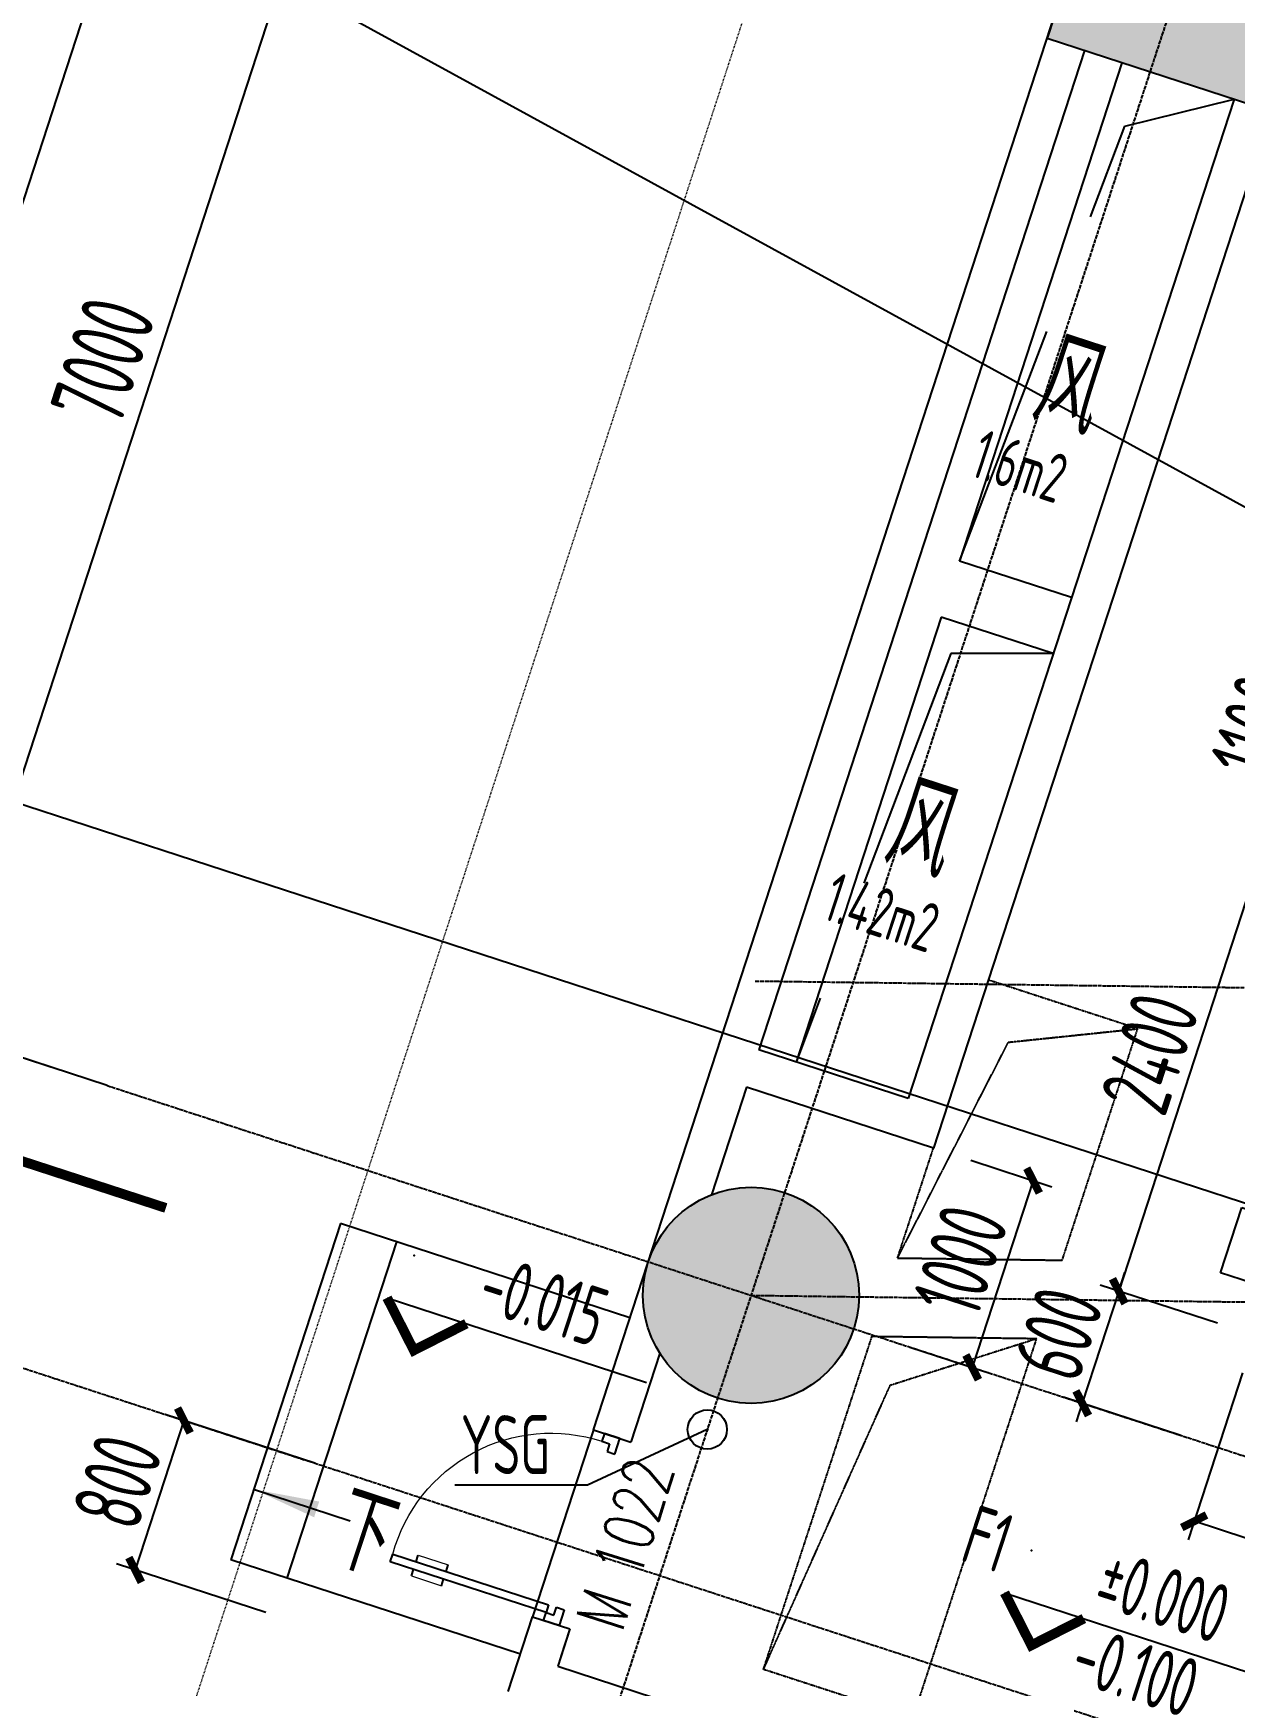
# Model space of a CAD drawing. Header units: millimetres. Extents: x 11639278 to 23698211, y -13072636 to -5537337.
# Drawn here: x 11831914 to 11838029, y -6352263 to -6343850 of the extents above; entities that cross this region are included whole.
import ezdxf
from ezdxf.enums import TextEntityAlignment as Align

# ---------------------------------------------------------------- set-up
doc = ezdxf.new("R2010")
doc.units = ezdxf.units.MM
doc.header["$LTSCALE"] = 10
for name, pattern in [('A2-RG-AXIS$0$CENTER', [2, 1.25, -0.25, 0.25, -0.25]), ('A2-RG-AXIS$0$DOTE', [2.42, 2, -0.2, 0.02, -0.2]), ('A2-RI-F1$0$HIDDEN', [0.375, 0.25, -0.125]), ('A2-RI-F1$0$Overhead 1_16_', [2.579687, 1.5875, -0.992188])]:
    doc.linetypes.add(name, pattern=pattern)
for name, color, linetype in [('A2-RB-F1$0$$34$A-DIMS-100', 1, 'Continuous'), ('A2-RB-F1$0$A-DIMS-100', 1, 'Continuous'), ('A2-RG-AXIS$0$A-AXIS', 1, 'Continuous'), ('A2-RG-AXIS$0$A-DIMS-100', 1, 'Continuous'), ('A2-RG-AXIS$0$A-GRID', 1, 'A2-RG-AXIS$0$CENTER'), ('A2-RI-F1$0$$0$AUDIT_D_120618114340-341', 1, 'Continuous'), ('A2-RI-F1$0$$1$A-SYMB-NUMB-T', 4, 'Continuous'), ('A2-RI-F1$0$$3$A-SYMB', 4, 'Continuous'), ('A2-RI-F1$0$A-DOOR', 32, 'Continuous'), ('A2-RI-F1$0$A-HOLE', 2, 'Continuous'), ('A2-RI-F1$0$A-ROOF-DRAN', 175, 'Continuous'), ('A2-RI-F1$0$A-STRS', 50, 'Continuous'), ('A2-RI-F1$0$A-SYMB', 4, 'Continuous'), ('A2-RI-F1$0$A-SYMB-AREA', 4, 'Continuous'), ('A2-RI-F1$0$A-SYMB-DOOR', 3, 'Continuous'), ('A2-RI-F1$0$A-SYMB-NAME', 4, 'Continuous'), ('A2-RI-F1$0$A-SYMB-VOID', 35, 'Continuous'), ('A2-RI-F1$0$A-WALL', 7, 'Continuous'), ('A2-RS-F1$0$A-HATH-GRAY', 8, 'Continuous'), ('A2-RS-F1$0$A-WALL-CONC', 6, 'Continuous')]:
    doc.layers.add(name, color=color, linetype=linetype)
doc.layers.add('A2-RI-F1$0$A-FLOR-OVHD', color=8, linetype='A2-RI-F1$0$Overhead 1_16_', lineweight=5)
doc.styles.add('A2-RB-F1$0$$0$XD2008', font='hzs.shx', dxfattribs={"width": 0.7, "bigfont": 'hztxt.shx'})
doc.styles.add('A2-RB-F1$0$XD2008', font='hzs.shx', dxfattribs={"width": 0.7, "bigfont": 'hztxt.shx'})
doc.styles.add('A2-RG-AXIS$0$XD2008', font='hzs.shx', dxfattribs={"width": 0.7, "bigfont": 'hztxt.shx'})
doc.styles.add('A2-RI-F1$0$$1$ECADI-TXT', font='simplex.shx', dxfattribs={"bigfont": 'hztxt.shx'})
doc.styles.add('A2-RI-F1$0$ECADI', font='hzs.shx', dxfattribs={"width": 0.7, "bigfont": 'hztxt.shx'})
doc.styles.add('A2-RI-F1$0$ECADI-TXT', font='simplex.shx', dxfattribs={"bigfont": 'hztxt.shx'})
doc.styles.add('A2-RI-F1$0$XD2008', font='hzs.shx', dxfattribs={"width": 0.7, "bigfont": 'hztxt.shx'})
doc.dimstyles.new('A2-RB-F1$0$$0$XD100$0', dxfattribs={"dimscale": 100, "dimtxt": 3.5, "dimasz": 1, "dimexe": 1, "dimexo": 2, "dimgap": 0.5, "dimtad": 1, "dimdec": 0, "dimdsep": 46, "dimtxsty": 'A2-RB-F1$0$$0$XD2008', "dimblk1": 'A2-RB-F1$0$$20$_ArchTick', "dimblk2": 'A2-RB-F1$0$$20$_ArchTick', "dimsah": 1, "dimcen": 2.5, "dimclrt": 4, "dimaunit": 1, "dimadec": 0, "dimazin": 0, "dimtfac": 1, "dimtdec": 0, "dimtix": 1, "dimtmove": 2, "dimatfit": 3, "dimfxl": 0, "dimtolj": 1, "dimtzin": 0, "dimarcsym": 0})
doc.dimstyles.new('A2-RB-F1$0$XD100', dxfattribs={"dimscale": 100, "dimtxt": 3.5, "dimasz": 1.5, "dimexe": 1, "dimexo": 2, "dimgap": 0.5, "dimtad": 1, "dimdec": 0, "dimdsep": 46, "dimtxsty": 'A2-RB-F1$0$XD2008', "dimcen": 2.5, "dimclrt": 4, "dimaunit": 1, "dimadec": 0, "dimazin": 0, "dimtfac": 1, "dimtdec": 0, "dimtix": 1, "dimtmove": 1, "dimatfit": 3, "dimfxl": 0, "dimtolj": 1, "dimtzin": 0, "dimarcsym": 0})
doc.dimstyles.new('A2-RB-F1$0$XD100$0', dxfattribs={"dimscale": 100, "dimtxt": 3.5, "dimasz": 1, "dimexe": 1, "dimexo": 2, "dimgap": 0.5, "dimtad": 1, "dimdec": 0, "dimdsep": 46, "dimtxsty": 'A2-RB-F1$0$XD2008', "dimblk1": 'A2-RB-F1$0$_ArchTick', "dimblk2": 'A2-RB-F1$0$_ArchTick', "dimsah": 1, "dimcen": 2.5, "dimclrt": 4, "dimaunit": 1, "dimadec": 0, "dimazin": 0, "dimtfac": 1, "dimtdec": 0, "dimtix": 1, "dimtmove": 1, "dimatfit": 3, "dimfxl": 0, "dimtolj": 1, "dimtzin": 0, "dimarcsym": 0})
doc.dimstyles.new('A2-RG-AXIS$0$XD150', dxfattribs={"dimscale": 300, "dimtxt": 2.5, "dimasz": 1.5, "dimexe": 1, "dimexo": 2, "dimgap": 0.5, "dimtad": 1, "dimdec": 0, "dimdsep": 46, "dimtxsty": 'A2-RG-AXIS$0$XD2008', "dimcen": 2.5, "dimclrt": 4, "dimaunit": 1, "dimadec": 3, "dimazin": 0, "dimtfac": 1, "dimtdec": 0, "dimtmove": 2, "dimatfit": 3, "dimfxl": 0, "dimtolj": 1, "dimtzin": 0, "dimarcsym": 0})
doc.dimstyles.new('A2-RG-AXIS$0$XD150$0', dxfattribs={"dimscale": 150, "dimtxt": 2.5, "dimasz": 1, "dimexe": 1, "dimexo": 2, "dimgap": 0.5, "dimtad": 1, "dimdec": 0, "dimdsep": 46, "dimtxsty": 'A2-RG-AXIS$0$XD2008', "dimblk": 'A2-RG-AXIS$0$_ArchTick', "dimcen": 2.5, "dimclrt": 4, "dimaunit": 1, "dimadec": 0, "dimazin": 0, "dimtfac": 1, "dimtdec": 0, "dimtmove": 2, "dimatfit": 3, "dimfxl": 0, "dimtolj": 1, "dimtzin": 0, "dimarcsym": 0})

# ---------------------------------------------------------------- blocks, each defined once
blk = doc.blocks.new('A2-RS-F1')
at = {"layer": 'A2-RS-F1$0$A-HATH-GRAY', "ltscale": 3}
h = blk.add_hatch(color=256, dxfattribs=at)
h.paths.add_polyline_path([(11844906.6, -6323395.9), (11843860.7, -6323055), (11843581.8, -6323910.6), (11844627.7, -6324251.5)], flags=17)
h.paths.add_polyline_path([(11860882.6, -6343275.4), (11862023.5, -6343647.3), (11861713.6, -6344598), (11860572.7, -6344226.1)])
h.paths.add_polyline_path([(11865221.2, -6329964.4), (11866362.1, -6330336.3), (11866052.2, -6331287.1), (11864911.3, -6330915.2)])
h.paths.add_polyline_path([(11863051.9, -6336620), (11864192.8, -6336991.9), (11863882.9, -6337942.6), (11862742, -6337570.7)])
edge = h.paths.add_edge_path()
edge.add_arc((11859128.8, -6350592.2), 550, 0, 360)
edge = h.paths.add_edge_path()
edge.add_arc((11856959.4, -6357247.7), 450, 0, 360)
edge = h.paths.add_edge_path()
edge.add_arc((11853166.7, -6357589.2), 450, 0, 360)
edge = h.paths.add_edge_path()
edge.add_arc((11867805.9, -6323970.6), 450, 0, 360)
h.paths.add_polyline_path([(11846030, -6316399.5), (11847075.8, -6316740.4), (11846796.9, -6317596.1), (11845751.1, -6317255.2)])
h.paths.add_polyline_path([(11843860.7, -6323054.9), (11844906.6, -6323395.8), (11844627.7, -6324251.5), (11843581.8, -6323910.6)])
h.paths.add_polyline_path([(11855493.2, -6327056.8), (11855968.6, -6327211.7), (11855813.7, -6327687.1), (11855338.3, -6327532.2)])
h.paths.add_polyline_path([(11855338.2, -6327532.2), (11855813.6, -6327687.2), (11855968.6, -6327211.8), (11855493.2, -6327056.8)])
h.paths.add_polyline_path([(11848985.4, -6347023), (11849460.8, -6347177.9), (11849305.8, -6347653.3), (11848830.5, -6347498.4)])
h.paths.add_polyline_path([(11848830.4, -6347498.4), (11849305.8, -6347653.4), (11849460.7, -6347178), (11848985.4, -6347023)])
h.paths.add_polyline_path([(11841691.5, -6329710.3), (11842737.3, -6330051.2), (11842458.4, -6330906.9), (11841412.5, -6330566)])
edge = h.paths.add_edge_path()
edge.add_arc((11835567, -6350274.8), 550, 0, 360)
h.paths.add_polyline_path([(11837074, -6343876.8), (11838119.8, -6344217.7), (11838398.7, -6343362), (11837352.9, -6343021.1)])
h.paths.add_polyline_path([(11839243.3, -6337221.4), (11840289.1, -6337562.3), (11840568, -6336706.6), (11839522.2, -6336365.7)])
h.paths.add_polyline_path([(11843581.8, -6323910.7), (11844627.7, -6324251.6), (11844906.6, -6323395.9), (11843860.7, -6323055)])
edge = h.paths.add_edge_path()
edge.add_arc((11839855.8, -6353250.4), 450, 0, 360)
edge = h.paths.add_edge_path()
edge.add_arc((11857822.8, -6320716.7), 450, 0, 360)
edge = h.paths.add_edge_path()
edge.add_arc((11856666.2, -6324264.9), 500, 0, 360)
h.paths.add_polyline_path([(11855338.3, -6327532.3), (11855813.7, -6327687.2), (11855968.6, -6327211.8), (11855493.2, -6327056.9)])
h.paths.add_polyline_path([(11848830.3, -6347498.4), (11849305.7, -6347653.3), (11849460.6, -6347177.9), (11848985.2, -6347023)])
edge = h.paths.add_edge_path()
edge.add_arc((11848133.1, -6350444.1), 500, 0, 360)
edge = h.paths.add_edge_path()
edge.add_arc((11846511.2, -6355419.9), 450, 0, 360)
edge = h.paths.add_edge_path()
edge.add_arc((11865992.2, -6360191.7), 450, 0, 360)
edge = h.paths.add_edge_path()
edge.add_arc((11868161.4, -6353536.3), 450, 0, 360)
edge = h.paths.add_edge_path()
edge.add_arc((11870330.7, -6346880.9), 450, 0, 360)
edge = h.paths.add_edge_path()
edge.add_arc((11872500, -6340225.5), 450, 0, 360)
edge = h.paths.add_edge_path()
edge.add_arc((11874669.3, -6333570.1), 450, 0, 360)
edge = h.paths.add_edge_path()
edge.add_arc((11876838.5, -6326914.7), 450, 0, 360)
at = {"layer": 'A2-RS-F1$0$A-WALL-CONC'}
blk.add_lwpolyline([(11837074, -6343876.8), (11838119.8, -6344217.7), (11838398.7, -6343362), (11837352.9, -6343021.1)], close=True, dxfattribs=at)
blk.add_circle((11835567, -6350274.8), 550, dxfattribs=at)
blk = doc.blocks.new('A2-RI-F1$0$ECADI-TAG-HGHT（国标）')
at = {"color": 1}
blk.add_line((-2.121, 2.121), (11.768, 2.121), dxfattribs=at)
at = {"color": 1, "const_width": 0.5}
blk.add_lwpolyline([(-2.121, 2.121), (0, 0), (2.121, 2.121)], dxfattribs=at)
at = {"color": 1}
blk.add_point((-1.481, 4.6), dxfattribs=at)
at = {"style": 'A2-RI-F1$0$XD2008', "width": 0.7}
blk.add_attdef('FL', text='', height=3, dxfattribs=at).set_placement((-2.689, 2.967), align=Align.RIGHT)
for tag, p in [('F.F.L.', (2.284, 2.967)), ('T.O.S.', (2.284, -1.104))]:
    blk.add_attdef(tag, p, '', height=3, dxfattribs=at)
blk = doc.blocks.new('A2-RI-F1$0$5erhfh')
at = {"layer": 'A2-RI-F1$0$A-SYMB-AREA', "style": 'A2-RI-F1$0$ECADI', "width": 0.7}
blk.add_attdef('340M2', text='', height=2.5, dxfattribs=at).set_placement((0, 1.25), align=Align.MIDDLE_LEFT)
at = {"layer": 'A2-RI-F1$0$A-SYMB-NAME', "style": 'A2-RI-F1$0$ECADI', "width": 0.7}
blk.add_attdef('CHINESENAME', (-12.292, 3.087), '', height=4.5, dxfattribs=at)
blk = doc.blocks.new('A2-RI-F1$0$645YRTH')
at = {"layer": 'A2-RI-F1$0$$1$A-SYMB-NUMB-T', "color": 1}
for p, q in [((0, -350), (0, 0)), ((0, 0), (1750, 0)), ((1750, 0), (1750, -350)), ((1750, -350), (0, -350))]:
    blk.add_line(p, q, dxfattribs=at)
at = {"layer": 'A2-RI-F1$0$$1$A-SYMB-NUMB-T', "style": 'A2-RI-F1$0$$1$ECADI-TXT', "width": 0.7}
blk.add_attdef('CODE', text='', height=250, dxfattribs=at).set_placement((750, -175), align=Align.MIDDLE_CENTER)
blk = doc.blocks.new('A2-RI-F1$0$door-1000')
for p, q in [((0.6493, 0.6471), (0.7083, 0.7059)), ((0.7083, 0.7059), (0.7083, 0.7059)), ((0.7083, 0.7059), (0.7672, 0.6469)), ((0.6787, 0.6175), (0.6493, 0.6471)), ((0.7082, 0.647), (0.6787, 0.6175)), ((0.7376, 0.6174), (0.7082, 0.647)), ((0.7672, 0.6469), (0.7376, 0.6174)), ((0.059, 0.0588), (0, 0)), ((0, 0), (0.0588, -0.059)), ((0, 0), (0, 0)), ((0.0589, -0.0001), (0.0884, 0.0293)), ((0.0884, 0.0293), (0.059, 0.0588)), ((0.0588, -0.059), (0.0883, -0.0296)), ((0.0883, -0.0296), (0.0589, -0.0001)), ((0.1179, -0.0002), (0.0883, -0.0296)), ((0.0883, -0.0296), (0.6766, -0.6199)), ((0.7061, -0.5905), (0.1179, -0.0002)), ((0.4506, -0.4431), (0.4756, -0.4182)), ((0.5051, -0.3888), (0.5301, -0.3639)), ((0.6183, -0.5024), (0.6432, -0.4775)), ((0.5638, -0.5566), (0.5888, -0.5318)), ((0.6766, -0.6199), (0.7061, -0.5905))]:
    blk.add_line(p, q)
at = {"lineweight": 13}
for p, q in [((0.6432, -0.4775), (0.5301, -0.3639)), ((0.5638, -0.5566), (0.4506, -0.4431))]:
    blk.add_line(p, q, dxfattribs=at)
blk.add_arc((0.1481, 0.0285), 0.8333, 312.03498, 44.97267, dxfattribs=at)
blk = doc.blocks.new('A2-RI-F1$0$ECADI-TAG-DOOR')
blk = doc.blocks.new('A2-RI-F1$0$45yrthfgh')
at = {"layer": 'A2-RI-F1$0$A-ROOF-DRAN'}
blk.add_lwpolyline([(242.3, 743.4), (-367, 459.9), (-1043.2, 459.9)], dxfattribs=at)
blk.add_circle((242.3, 743.4), 100, dxfattribs=at)
ref = blk.add_blockref('A2-RI-F1$0$5erhfh', (-1691.5, 207.7), dxfattribs=dict(at, xscale=-100, yscale=100, zscale=100))
ref.add_attrib('CHINESENAME', 'YSG', (-1012.3, 516.4), dxfattribs={"layer": 'A2-RI-F1$0$A-SYMB-NAME', "height": 300, "style": 'A2-RI-F1$0$ECADI', "width": 0.7})
blk = doc.blocks.new('A2-RI-F1')
for p, q in [((11836366.8, -6349273.4), (11835606.3, -6349025.4)), ((11836495, -6349525.5), (11835544.3, -6349215.6)), ((11834645.6, -6351972.9), (11834583.6, -6352163))]:
    blk.add_line(p, q)
at = {"layer": 'A2-RI-F1$0$$0$AUDIT_D_120618114340-341'}
blk.add_line((11833035.9, -6351262.1), (11833527.4, -6351422.3), dxfattribs=at)
at = {"layer": 'A2-RI-F1$0$$0$AUDIT_D_120618114340-341', "extrusion": (0, 0, -1)}
blk.add_solid([(-11833369.5, -6351324.4), (-11833343.9, -6351404.5), (-11833035.9, -6351262.1)], dxfattribs=at)
at = {"layer": 'A2-RI-F1$0$A-FLOR-OVHD', "ltscale": 0.3}
blk.add_lwpolyline([(11832501.7, -6353064.2), (11845078.7, -6314477.5), (11879355.1, -6325647.5), (11871959.5, -6348337.9), (11872377.5, -6348345.6), (11867157.7, -6364360), (11832494.4, -6353061.8)], dxfattribs=at)
at = {"layer": 'A2-RI-F1$0$A-HOLE'}
for p, q in [((11837454.4, -6344000.8), (11836627.6, -6346537.5)), ((11837198, -6346723.4), (11836627.6, -6346537.5)), ((11836534.6, -6346822.7), (11835796.4, -6349087.4)), ((11837105, -6347008.6), (11836534.6, -6346822.7))]:
    blk.add_line(p, q, dxfattribs=at)
at = {"layer": 'A2-RI-F1$0$A-STRS'}
for p, q in [((11833477.4, -6349909.2), (11832919.6, -6351620.6)), ((11834951, -6350389.5), (11833477.4, -6349909.2)), ((11833762.7, -6350002.2), (11833204.9, -6351713.6)), ((11834765.1, -6350960.1), (11834455.2, -6351910.8)), ((11834393.2, -6352100.9), (11832919.6, -6351620.6))]:
    blk.add_line(p, q, dxfattribs=at)
at = {"layer": 'A2-RI-F1$0$A-SYMB', "const_width": 50}
blk.add_lwpolyline([(11832589.2, -6349830.1), (11831679.1, -6349533.5), (11831460.1, -6350205.3)], dxfattribs=at)
at = {"layer": 'A2-RI-F1$0$A-SYMB-VOID', "linetype": 'A2-RI-F1$0$HIDDEN'}
for p, q in [((11837534.5, -6348917.9), (11836773.9, -6348669.9)), ((11837150.5, -6350096.1), (11837534.5, -6348917.9)), ((11836312.7, -6350084.8), (11836495, -6349525.6)), ((11836312.7, -6350084.8), (11837150.5, -6350096.1)), ((11835630.2, -6352179), (11836182.9, -6350483.1)), ((11836182.9, -6350483.1), (11837020.7, -6350494.3)), ((11836390.8, -6352426.9), (11837020.7, -6350494.3)), ((11836390.8, -6352426.9), (11835630.2, -6352179))]:
    blk.add_line(p, q, dxfattribs=at)
at = {"layer": 'A2-RI-F1$0$A-SYMB-VOID', "linetype": 'A2-RI-F1$0$HIDDEN', "ltscale": 500}
for points in [[(11836627.6, -6346537.5), (11837469.4, -6344324.6), (11838024.8, -6344186.7)], [(11837105, -6347008.6), (11836584.2, -6347008.6), (11835796.1, -6349087.3)]]:
    blk.add_lwpolyline(points, dxfattribs=at)
at = {"layer": 'A2-RI-F1$0$A-SYMB-VOID', "linetype": 'A2-RI-F1$0$HIDDEN'}
for points in [[(11836312.7, -6350084.8), (11836876, -6348986.5), (11837534.5, -6348917.9)], [(11835630.2, -6352179), (11836275.5, -6350731.5), (11837020.7, -6350494.3)]]:
    blk.add_lwpolyline(points, dxfattribs=at)
at = {"layer": 'A2-RI-F1$0$A-WALL'}
for p, q in [((11834765, -6350960), (11841784.3, -6329425.1)), ((11838431.8, -6343583.2), (11836495, -6349525.5)), ((11837264.2, -6343938.8), (11835606.3, -6349025.4)), ((11838024.8, -6344186.7), (11836366.8, -6349273.4)), ((11835544.3, -6349215.6), (11835365.9, -6349762.9)), ((11835102.9, -6350569.9), (11834955.5, -6351022.1)), ((11834765.3, -6350960.1), (11834955.5, -6351022.1)), ((11834331.2, -6352291), (11834455.1, -6351910.8)), ((11834455.4, -6351910.9), (11834645.6, -6351972.9)), ((11834645.6, -6351972.9), (11834599.7, -6352113.5)), ((11834583.6, -6352163), (11837340.9, -6353061.7))]:
    blk.add_line(p, q, dxfattribs=at)
at = {"layer": 'Defpoints', "color": 3}
blk.add_line((11846489, -6350866.5), (11821709.5, -6337304), dxfattribs=at)
at = {"layer": 'Defpoints', "color": 3, "linetype": 'Continuous'}
blk.add_line((11876855, -6362444.3), (11823602.2, -6345087.1), dxfattribs=at)
blk.add_blockref('A2-RS-F1', (0, 0))
ref = blk.add_blockref('A2-RI-F1$0$5erhfh', (11837989.2, -6346465.6), dxfattribs=dict(xscale=100.0000000002661, yscale=100.0000000002661, zscale=100.0000000002661, rotation=341.9467459264774))
ref.add_attrib('340M2', '1.6m2', (11836673.1, -6346101.1), dxfattribs={"layer": 'A2-RI-F1$0$A-SYMB-AREA', "height": 250, "rotation": 341.94675, "style": 'A2-RI-F1$0$ECADI', "width": 0.7})
ref.add_attrib('CHINESENAME', '风', (11836978.7, -6345811.5), dxfattribs={"layer": 'A2-RI-F1$0$A-SYMB-NAME', "height": 450, "rotation": 341.94675, "style": 'A2-RI-F1$0$ECADI', "width": 0.7})
ref = blk.add_blockref('A2-RI-F1$0$5erhfh', (11837237.1, -6348720), dxfattribs=dict(xscale=100.0000000002661, yscale=100.0000000002661, zscale=100.0000000002661, rotation=341.9467459264774))
ref.add_attrib('340M2', '1.42m2', (11835921, -6348355.5), dxfattribs={"layer": 'A2-RI-F1$0$A-SYMB-AREA', "height": 250, "rotation": 341.94675, "style": 'A2-RI-F1$0$ECADI', "width": 0.7})
ref.add_attrib('CHINESENAME', '风', (11836226.6, -6348065.9), dxfattribs={"layer": 'A2-RI-F1$0$A-SYMB-NAME', "height": 450, "rotation": 341.94675, "style": 'A2-RI-F1$0$ECADI', "width": 0.7})
ref = blk.add_blockref('A2-RI-F1$0$5erhfh', (11833804.9, -6352133.8), dxfattribs=dict(xscale=99.9999999984248, yscale=99.9999999984248, zscale=99.9999999984248, rotation=341.7985430737724))
ref.add_attrib('CHINESENAME', '下', (11833405.9, -6351633.9), dxfattribs={"layer": 'A2-RI-F1$0$A-SYMB-NAME', "height": 400, "rotation": 341.79854, "style": 'A2-RI-F1$0$ECADI', "width": 0.7})
at = {"layer": 'A2-RI-F1$0$$3$A-SYMB'}
ref = blk.add_blockref('A2-RI-F1$0$645YRTH', (11838065, -6349827.6), dxfattribs=dict(at, rotation=341.9470424877732))
ref.add_attrib('CODE', 'A2-W-1F-8', dxfattribs={"layer": 'A2-RI-F1$0$$1$A-SYMB-NUMB-T', "height": 250, "rotation": 341.94704, "style": 'A2-RI-F1$0$$1$ECADI-TXT', "width": 0.7}).set_placement((11838831, -6350261.3), align=Align.MIDDLE_CENTER)
at = {"layer": 'A2-RI-F1$0$A-DOOR', "xscale": -1000.000000001222, "yscale": 1000, "zscale": 1000.000000000001, "rotation": 296.8480475674156}
blk.add_blockref('A2-RI-F1$0$door-1000', (11834590.1, -6351954.8), dxfattribs=at)
at = {"layer": 'A2-RI-F1$0$A-SYMB', "rotation": 341.9467459266484}
for p, xscale, yscale, zscale, values in [((11833851.1, -6350554.8), 99.99999999967898, 99.99999999967898, 99.99999999967898, {'F.F.L.': '-0.015'}), ((11836993.1, -6352056.1), 99.999999999679, 99.999999999679, 99.999999999679, {'F.F.L.': '%%p0.000', 'T.O.S.': '-0.100', 'FL': 'F1'})]:
    blk.add_blockref('A2-RI-F1$0$ECADI-TAG-HGHT（国标）', p, dxfattribs=dict(at, xscale=xscale, yscale=yscale, zscale=zscale)).add_auto_attribs(values)
at = {"layer": 'A2-RI-F1$0$A-SYMB-DOOR'}
ref = blk.add_blockref('A2-RI-F1$0$ECADI-TAG-DOOR', (11835728.8, -6351822.2), dxfattribs=dict(at, xscale=100.0000000033089, yscale=100.0000000033089, zscale=100.0000000033089, rotation=72.56013758785305))
ref.add_attrib('门窗主编号1', 'M', dxfattribs={"height": 250, "rotation": 72.56014, "style": 'A2-RI-F1$0$ECADI-TXT', "width": 0.7}).set_placement((11834965, -6351823.3), align=Align.RIGHT)
ref.add_attrib('门窗主编号2', '1022', (11834998.6, -6351730.2, 333.3), dxfattribs={"height": 250, "rotation": 72.56014, "style": 'A2-RI-F1$0$ECADI-TXT', "width": 0.7})
at = {"layer": 'A2-RI-F1$0$A-WALL'}
blk.add_blockref('A2-RI-F1$0$45yrthfgh', (11835102.2, -6351700.9), dxfattribs=at)
blk = doc.blocks.new('A2-RG-AXIS$0$_ArchTick')
at = {"color": 0, "linetype": 'ByBlock', "const_width": 0.4}
blk.add_lwpolyline([(-0.5, -0.5), (0.5, 0.5)], dxfattribs=at)
blk = doc.blocks.new('*D820')
at = {"layer": 'A2-RG-AXIS$0$A-DIMS-100', "color": 0, "lineweight": -2, "ltscale": 3, "transparency": 16777216}
blk.add_arc((11859128.7, -6350592.1), 5746.7, 341.94704, 359.22855, dxfattribs=at)
at = {"layer": 'Defpoints', "color": 0, "ltscale": 3, "transparency": 16777216}
for p in [(11834459.4, -6342551.3), (11835567, -6350274.8), (11872705.5, -6350774.9), (11864743.7, -6351815.5), (11872420.1, -6354924.3)]:
    blk.add_point(p, dxfattribs=at)
at = {"layer": 'A2-RG-AXIS$0$A-DIMS-100', "color": 0, "lineweight": -2, "ltscale": 3, "transparency": 16777216, "xscale": 150, "yscale": 150, "zscale": 150}
for p, rotation in [((11864875, -6350669.4), 89.22855370033292), ((11864592.6, -6352372.9), 251.9470404933478)]:
    blk.add_blockref('A2-RG-AXIS$0$_ArchTick', p, dxfattribs=dict(at, rotation=rotation))
at = {"layer": 'A2-RG-AXIS$0$A-DIMS-100', "color": 4, "ltscale": 3, "transparency": 16777216, "insert": (11865468.5, -6351643), "char_height": 375, "attachment_point": 5, "rotation": 80.5878, "style": 'A2-RG-AXIS$0$XD2008'}
blk.add_mtext('\\A1;17°16\'53"', dxfattribs=at)
blk = doc.blocks.new('*D822')
at = {"layer": 'A2-RG-AXIS$0$A-DIMS-100', "color": 0, "lineweight": -2, "transparency": 16777216}
for p, q in [((11832004.9, -6349113.7), (11831291.8, -6348881.3)), ((11830969.6, -6350353.9), (11831434.5, -6348927.8)), ((11831540.1, -6350539.9), (11830827, -6350307.5))]:
    blk.add_line(p, q, dxfattribs=at)
at = {"layer": 'Defpoints', "color": 0, "transparency": 16777216}
for p in [(11831434.5, -6348927.8), (11832290.2, -6349206.7), (11831825.3, -6350632.8)]:
    blk.add_point(p, dxfattribs=at)
at = {"layer": 'A2-RG-AXIS$0$A-DIMS-100', "color": 0, "lineweight": -2, "transparency": 16777216, "xscale": 150, "yscale": 150, "zscale": 150}
for p, rotation in [((11831434.5, -6348927.8), 71.94704049340153), ((11830969.6, -6350353.9), 251.9470404934015)]:
    blk.add_blockref('A2-RG-AXIS$0$_ArchTick', p, dxfattribs=dict(at, rotation=rotation))
at = {"layer": 'A2-RG-AXIS$0$A-DIMS-100', "color": 4, "transparency": 16777216, "insert": (11830952.5, -6349559.5), "char_height": 375, "attachment_point": 5, "rotation": 71.94704, "style": 'A2-RG-AXIS$0$XD2008'}
blk.add_mtext('\\A1;1500', dxfattribs=at)
blk = doc.blocks.new('*D823')
at = {"layer": 'A2-RG-AXIS$0$A-DIMS-100', "color": 0, "lineweight": -2, "transparency": 16777216}
for p, q in [((11834174.2, -6342458.3), (11833461.1, -6342225.9)), ((11831434.5, -6348927.8), (11833603.7, -6342272.4)), ((11832004.9, -6349113.7), (11831291.8, -6348881.3))]:
    blk.add_line(p, q, dxfattribs=at)
at = {"layer": 'Defpoints', "color": 0, "transparency": 16777216}
for p in [(11833603.7, -6342272.4), (11834459.4, -6342551.3), (11832290.2, -6349206.7)]:
    blk.add_point(p, dxfattribs=at)
at = {"layer": 'A2-RG-AXIS$0$A-DIMS-100', "color": 0, "lineweight": -2, "transparency": 16777216, "xscale": 150, "yscale": 150, "zscale": 150}
for p, rotation in [((11833603.7, -6342272.4), 71.94704043113722), ((11831434.5, -6348927.8), 251.9470404311372)]:
    blk.add_blockref('A2-RG-AXIS$0$_ArchTick', p, dxfattribs=dict(at, rotation=rotation))
at = {"layer": 'A2-RG-AXIS$0$A-DIMS-100', "color": 4, "transparency": 16777216, "insert": (11832269.5, -6345518.7), "char_height": 375, "attachment_point": 5, "rotation": 71.94704, "style": 'A2-RG-AXIS$0$XD2008'}
blk.add_mtext('\\A1;7000', dxfattribs=at)
blk = doc.blocks.new('*D790')
at = {"layer": 'A2-RG-AXIS$0$A-DIMS-100', "color": 0, "lineweight": -2, "transparency": 16777216}
for p, q in [((11842851.3, -6315836.8), (11841282.5, -6315325.4)), ((11830113.9, -6350075), (11841425.1, -6315371.9)), ((11831540.1, -6350539.9), (11829971.3, -6350028.5))]:
    blk.add_line(p, q, dxfattribs=at)
at = {"layer": 'Defpoints', "color": 0, "transparency": 16777216}
for p in [(11841425.1, -6315371.9), (11843136.5, -6315929.7), (11831825.3, -6350632.8)]:
    blk.add_point(p, dxfattribs=at)
at = {"layer": 'A2-RG-AXIS$0$A-DIMS-100', "color": 0, "lineweight": -2, "transparency": 16777216, "xscale": 150, "yscale": 150, "zscale": 150}
for p, rotation in [((11841425.1, -6315371.9), 71.94704049334094), ((11830113.9, -6350075), 251.9470404933409)]:
    blk.add_blockref('A2-RG-AXIS$0$_ArchTick', p, dxfattribs=dict(at, rotation=rotation))
at = {"layer": 'A2-RG-AXIS$0$A-DIMS-100', "color": 4, "transparency": 16777216, "insert": (11835519.9, -6332642.1), "char_height": 375, "attachment_point": 5, "rotation": 71.94704, "style": 'A2-RG-AXIS$0$XD2008'}
blk.add_mtext('\\A1;36500', dxfattribs=at)
blk = doc.blocks.new('A2-RB-F1$0$_ArchTick')
at = {"color": 0, "linetype": 'ByBlock', "const_width": 0.4}
blk.add_lwpolyline([(-0.5, -0.5), (0.5, 0.5)], dxfattribs=at)
blk = doc.blocks.new('*D1667')
at = {"layer": 'A2-RB-F1$0$A-DIMS-100', "color": 0, "lineweight": -2, "transparency": 16777216}
for p, q in [((11838683.5, -6348135.2), (11838086.7, -6347940.7)), ((11838181.8, -6347971.7), (11837438.1, -6350253.5)), ((11837939.8, -6350417.1), (11837343, -6350222.5))]:
    blk.add_line(p, q, dxfattribs=at)
at = {"layer": 'Defpoints', "color": 0, "transparency": 16777216}
for p in [(11838873.7, -6348197.2), (11837438.1, -6350253.5), (11838129.9, -6350479.1)]:
    blk.add_point(p, dxfattribs=at)
at = {"layer": 'A2-RB-F1$0$A-DIMS-100', "color": 0, "lineweight": -2, "transparency": 16777216, "xscale": 100, "yscale": 100, "zscale": 100}
for p, rotation in [((11838181.8, -6347971.7), 71.94674592661435), ((11837438.1, -6350253.5), 251.9467459266143)]:
    blk.add_blockref('A2-RB-F1$0$_ArchTick', p, dxfattribs=dict(at, rotation=rotation))
at = {"layer": 'A2-RB-F1$0$A-DIMS-100', "color": 4, "transparency": 16777216, "insert": (11837596, -6349042.9), "char_height": 350, "attachment_point": 5, "rotation": 71.94675, "style": 'A2-RB-F1$0$XD2008'}
blk.add_mtext('\\A1;2400', dxfattribs=at)
blk = doc.blocks.new('*D1668')
at = {"layer": 'A2-RB-F1$0$A-DIMS-100', "color": 0, "lineweight": -2, "transparency": 16777216}
for p, q in [((11837939.8, -6350417.1), (11837343, -6350222.5)), ((11837438.1, -6350253.5), (11837469.1, -6350158.5)), ((11837438.1, -6350253.5), (11837252.1, -6350824)), ((11837753.8, -6350987.5), (11837157, -6350793)), ((11837252.1, -6350824), (11837221.1, -6350919.1))]:
    blk.add_line(p, q, dxfattribs=at)
at = {"layer": 'Defpoints', "color": 0, "transparency": 16777216}
for p in [(11838129.9, -6350479.1), (11837252.1, -6350824), (11837944, -6351049.5)]:
    blk.add_point(p, dxfattribs=at)
at = {"layer": 'A2-RB-F1$0$A-DIMS-100', "color": 0, "lineweight": -2, "transparency": 16777216, "xscale": 100, "yscale": 100, "zscale": 100}
for p, rotation in [((11837438.1, -6350253.5), 251.9470404932914), ((11837252.1, -6350824), 71.94704049329141)]:
    blk.add_blockref('A2-RB-F1$0$_ArchTick', p, dxfattribs=dict(at, rotation=rotation))
at = {"layer": 'A2-RB-F1$0$A-DIMS-100', "color": 4, "transparency": 16777216, "insert": (11837131.2, -6350469), "char_height": 350, "attachment_point": 5, "rotation": 71.94704, "style": 'A2-RB-F1$0$XD2008'}
blk.add_mtext('\\A1;600', dxfattribs=at)
blk = doc.blocks.new('*D1443')
at = {"layer": 'A2-RB-F1$0$A-DIMS-100', "color": 0, "lineweight": -2, "transparency": 16777216}
for p, q in [((11838068, -6350669.2), (11837790.7, -6351520)), ((11839113.7, -6351010.1), (11838836.4, -6351860.8)), ((11838867.4, -6351765.8), (11837821.6, -6351424.9))]:
    blk.add_line(p, q, dxfattribs=at)
at = {"layer": 'Defpoints', "color": 0, "transparency": 16777216}
for p in [(11838129.9, -6350479), (11839175.7, -6350819.9), (11837821.6, -6351424.9)]:
    blk.add_point(p, dxfattribs=at)
at = {"layer": 'A2-RB-F1$0$A-DIMS-100', "color": 0, "lineweight": -2, "transparency": 16777216, "xscale": 100, "yscale": 100, "zscale": 100}
for p, rotation in [((11837821.6, -6351424.9), 161.9467265533304), ((11838867.4, -6351765.8), 341.9467265533304)]:
    blk.add_blockref('A2-RB-F1$0$_ArchTick', p, dxfattribs=dict(at, rotation=rotation))
at = {"layer": 'A2-RB-F1$0$A-DIMS-100', "color": 4, "transparency": 16777216, "insert": (11838414.3, -6351381.4), "char_height": 350, "attachment_point": 5, "rotation": 341.94673, "style": 'A2-RB-F1$0$XD2008'}
blk.add_mtext('\\A1;1100', dxfattribs=at)
blk = doc.blocks.new('*D1444')
at = {"layer": 'A2-RB-F1$0$A-DIMS-100', "color": 0, "lineweight": -2, "transparency": 16777216}
for p, q in [((11838522.7, -6346925.7), (11838181.8, -6347971.7)), ((11839024.5, -6347089.3), (11838427.7, -6346894.8)), ((11838683.5, -6348135.2), (11838086.7, -6347940.7))]:
    blk.add_line(p, q, dxfattribs=at)
at = {"layer": 'Defpoints', "color": 0, "transparency": 16777216}
for p in [(11839214.6, -6347151.3), (11838181.8, -6347971.7), (11838873.7, -6348197.2)]:
    blk.add_point(p, dxfattribs=at)
at = {"layer": 'A2-RB-F1$0$A-DIMS-100', "color": 0, "lineweight": -2, "transparency": 16777216, "xscale": 100, "yscale": 100, "zscale": 100}
for p, rotation in [((11838522.7, -6346925.7), 71.94703923014237), ((11838181.8, -6347971.7), 251.9470392301424)]:
    blk.add_blockref('A2-RB-F1$0$_ArchTick', p, dxfattribs=dict(at, rotation=rotation))
at = {"layer": 'A2-RB-F1$0$A-DIMS-100', "color": 4, "transparency": 16777216, "insert": (11838138.3, -6347379), "char_height": 350, "attachment_point": 5, "rotation": 71.94704, "style": 'A2-RB-F1$0$XD2008'}
blk.add_mtext('\\A1;1100', dxfattribs=at)
blk = doc.blocks.new('*D1504')
at = {"layer": 'A2-RB-F1$0$A-DIMS-100', "color": 0, "lineweight": -2, "transparency": 16777216}
for p, q in [((11832681, -6350911.8), (11832433.1, -6351672.4)), ((11833346.6, -6351128.7), (11832585.9, -6350880.8)), ((11833098.6, -6351889.3), (11832338, -6351641.4))]:
    blk.add_line(p, q, dxfattribs=at)
at = {"layer": 'Defpoints', "color": 0, "transparency": 16777216}
for p in [(11833536.7, -6351190.7), (11832433.1, -6351672.4), (11833288.8, -6351951.3)]:
    blk.add_point(p, dxfattribs=at)
at = {"layer": 'A2-RB-F1$0$A-DIMS-100', "color": 0, "lineweight": -2, "transparency": 16777216, "xscale": 100, "yscale": 100, "zscale": 100}
for p, rotation in [((11832681, -6350911.8), 71.94704049319212), ((11832433.1, -6351672.4), 251.9470404931921)]:
    blk.add_blockref('A2-RB-F1$0$_ArchTick', p, dxfattribs=dict(at, rotation=rotation))
at = {"layer": 'A2-RB-F1$0$A-DIMS-100', "color": 4, "transparency": 16777216, "insert": (11832343.1, -6351222.3), "char_height": 350, "attachment_point": 5, "rotation": 71.94704, "style": 'A2-RB-F1$0$XD2008'}
blk.add_mtext('\\A1;800', dxfattribs=at)
blk = doc.blocks.new('*D1091')
at = {"layer": 'A2-RB-F1$0$A-DIMS-100', "color": 0, "lineweight": -2, "transparency": 16777216}
for p, q in [((11836685.1, -6349587.5), (11837097, -6349721.7)), ((11837001.9, -6349690.7), (11836692.1, -6350641.4)), ((11836375.3, -6350538.2), (11836787.1, -6350672.4))]:
    blk.add_line(p, q, dxfattribs=at)
at = {"layer": 'Defpoints', "color": 0, "transparency": 16777216}
for p in [(11836495, -6349525.5), (11836185.1, -6350476.2), (11836692.1, -6350641.4)]:
    blk.add_point(p, dxfattribs=at)
at = {"layer": 'A2-RB-F1$0$A-DIMS-100', "color": 0, "lineweight": -2, "transparency": 16777216, "xscale": 100, "yscale": 100, "zscale": 100}
for p, rotation in [((11837001.9, -6349690.7), 71.94704049336183), ((11836692.1, -6350641.4), 251.9470404933618)]:
    blk.add_blockref('A2-RB-F1$0$_ArchTick', p, dxfattribs=dict(at, rotation=rotation))
at = {"layer": 'A2-RB-F1$0$A-DIMS-100', "color": 4, "transparency": 16777216, "insert": (11836633.1, -6350096.4), "char_height": 350, "attachment_point": 5, "rotation": 71.94704, "style": 'A2-RB-F1$0$XD2008'}
blk.add_mtext('\\A1;1000', dxfattribs=at)
blk = doc.blocks.new('*D917')
at = {"layer": 'A2-RB-F1$0$A-DIMS-100', "color": 0, "lineweight": -2, "transparency": 16777216}
blk.add_arc((11860039.9, -6358251.5), 2337.4, 161.94704, 180.3428, dxfattribs=at)
at = {"layer": 'Defpoints', "color": 0, "transparency": 16777216}
for p in [(11832345, -6349224.6), (11857752.9, -6357768.7), (11857118.1, -6358269), (11858257.8, -6358262.2), (11870305.7, -6361597.5)]:
    blk.add_point(p, dxfattribs=at)
at = {"layer": 'A2-RB-F1$0$A-DIMS-100', "color": 0, "lineweight": -2, "transparency": 16777216, "xscale": 100, "yscale": 100, "zscale": 100}
for p, rotation in [((11857817.5, -6357527.1), 71.94704049334622), ((11857702.5, -6358265.5), 270.3427990340081)]:
    blk.add_blockref('A2-RB-F1$0$_ArchTick', p, dxfattribs=dict(at, rotation=rotation))
at = {"layer": 'A2-RB-F1$0$A-DIMS-100', "color": 4, "transparency": 16777216, "insert": (11857475, -6357851.9), "char_height": 350, "attachment_point": 5, "rotation": 81.14492, "style": 'A2-RB-F1$0$XD2008'}
blk.add_mtext('\\A1;18°23\'45"', dxfattribs=at)
blk = doc.blocks.new('A2-RB-F1$0$$20$_ArchTick')
at = {"color": 0, "linetype": 'ByBlock', "const_width": 0.4}
blk.add_lwpolyline([(-0.5, -0.5), (0.5, 0.5)], dxfattribs=at)
blk = doc.blocks.new('*D1032')
at = {"layer": 'A2-RB-F1$0$$34$A-DIMS-100', "color": 0, "lineweight": -2, "transparency": 16777216}
blk.add_arc((11854769, -6348925.3), 1365, 179.24566, 221.96419, dxfattribs=at)
at = {"layer": 'Defpoints', "color": 0, "transparency": 16777216}
for p in [(11835594.4, -6348672.9), (11854769, -6348925.3), (11872151.4, -6349154.2), (11853441.6, -6349243.6), (11853067.4, -6350455.5)]:
    blk.add_point(p, dxfattribs=at)
at = {"layer": 'A2-RB-F1$0$$34$A-DIMS-100', "color": 0, "lineweight": -2, "transparency": 16777216, "xscale": 100, "yscale": 100, "zscale": 100}
for p, rotation in [((11853404.1, -6348907.4), 89.24566017403515), ((11853754, -6349838.1), 311.9641854094716)]:
    blk.add_blockref('A2-RB-F1$0$$20$_ArchTick', p, dxfattribs=dict(at, rotation=rotation))
at = {"layer": 'A2-RB-F1$0$$34$A-DIMS-100', "color": 4, "transparency": 16777216, "insert": (11853733.1, -6349314.8), "char_height": 350, "attachment_point": 5, "rotation": 290.60492, "style": 'A2-RB-F1$0$$0$XD2008'}
blk.add_mtext('\\A1;42°43\'7"', dxfattribs=at)
blk = doc.blocks.new('*D1041')
at = {"layer": 'A2-RB-F1$0$$34$A-DIMS-100', "color": 0, "lineweight": -2, "transparency": 16777216}
blk.add_arc((11844997.5, -6350401.8), 5191, 359.22838, 8.90973, dxfattribs=at)
at = {"layer": 'Defpoints', "color": 0, "transparency": 16777216}
for p in [(11852442.1, -6349234.7), (11847063.6, -6350077.9), (11850183.8, -6350179.4), (11835567, -6350274.8), (11872705.5, -6350774.9)]:
    blk.add_point(p, dxfattribs=at)
at = {"layer": 'A2-RB-F1$0$$34$A-DIMS-100', "color": 0, "lineweight": -2, "transparency": 16777216, "xscale": 100, "yscale": 100, "zscale": 100}
for p, rotation in [((11850125.9, -6349597.8), 98.90972915237298), ((11850188.1, -6350471.7), 269.2283753461023)]:
    blk.add_blockref('A2-RB-F1$0$$20$_ArchTick', p, dxfattribs=dict(at, rotation=rotation))
at = {"layer": 'A2-RB-F1$0$$34$A-DIMS-100', "color": 4, "transparency": 16777216, "insert": (11850433.1, -6350015.1), "char_height": 350, "attachment_point": 5, "rotation": 274.06905, "style": 'A2-RB-F1$0$$0$XD2008'}
blk.add_mtext('\\A1;9°40\'53"', dxfattribs=at)
blk = doc.blocks.new('*D1042')
at = {"layer": 'A2-RB-F1$0$$34$A-DIMS-100', "color": 0, "lineweight": -2, "transparency": 16777216}
blk.add_arc((11853104.4, -6350510.9), 952.9, 131.94703, 179.22838, dxfattribs=at)
at = {"layer": 'Defpoints', "color": 0, "transparency": 16777216}
for p in [(11852303.8, -6349620.1), (11835567, -6350274.8), (11852191, -6350239.8), (11853021.1, -6350418.2), (11872705.5, -6350774.9)]:
    blk.add_point(p, dxfattribs=at)
at = {"layer": 'A2-RB-F1$0$$34$A-DIMS-100', "color": 0, "lineweight": -2, "transparency": 16777216, "xscale": 100, "yscale": 100, "zscale": 100}
for p, rotation in [((11852467.5, -6349802.2), 41.94703006139448), ((11852151.6, -6350498.1), 269.2283753461029)]:
    blk.add_blockref('A2-RB-F1$0$$20$_ArchTick', p, dxfattribs=dict(at, rotation=rotation))
at = {"layer": 'A2-RB-F1$0$$34$A-DIMS-100', "color": 4, "transparency": 16777216, "insert": (11852001.5, -6349813), "char_height": 350, "attachment_point": 5, "rotation": 57.67321, "style": 'A2-RB-F1$0$$0$XD2008'}
blk.add_mtext('\\A1;47°16\'53"', dxfattribs=at)
blk = doc.blocks.new('A2-RG-AXIS')
at = {"layer": 'A2-RG-AXIS$0$A-AXIS'}
blk.add_line((11832290.2, -6349206.7), (11830008.3, -6348462.9), dxfattribs=at)
at = {"layer": 'A2-RG-AXIS$0$A-GRID', "linetype": 'A2-RG-AXIS$0$DOTE'}
for p, q in [((11847953.1, -6312274.5), (11834792.3, -6352651.7)), ((11835588.6, -6348674.9), (11872727, -6349175.1)), ((11832290.2, -6349206.7), (11870250.8, -6361579.7)), ((11835567, -6350274.8), (11872705.5, -6350774.9)), ((11831825.3, -6350632.8), (11869786, -6363005.8))]:
    blk.add_line(p, q, dxfattribs=at)
at = {"layer": 'A2-RG-AXIS$0$A-DIMS-100'}
for p1, p2, distance, picture, middle in [((11831825.3, -6350632.8), (11843136.5, -6315929.7), 1800, '*D790', (11835519.9, -6332642.1)), ((11832290.2, -6349206.7), (11834459.4, -6342551.3), 900, '*D823', (11832269.5, -6345518.7)), ((11831825.3, -6350632.8), (11832290.2, -6349206.7), 900, '*D822', (11830952.5, -6349559.5))]:
    dim = blk.add_aligned_dim(p1=p1, p2=p2, distance=distance, dimstyle='A2-RG-AXIS$0$XD150$0', dxfattribs=at)
    dim.commit()
    dim.dimension.update_dxf_attribs({"geometry": picture, "text_midpoint": middle})
at = {"layer": 'A2-RG-AXIS$0$A-DIMS-100', "ltscale": 3}
dim = blk.add_angular_dim_2l(base=(11864743.7, -6351815.5), line1=((11834459.4, -6342551.3), (11872420.1, -6354924.3)), line2=((11835567, -6350274.8), (11872705.5, -6350774.9)), dimstyle='A2-RG-AXIS$0$XD150', override={"dimscale": 150, "dimasz": 1, "dimblk": 'A2-RG-AXIS$0$_ArchTick', "dimadec": 4}, dxfattribs=at)
dim.commit()
dim.dimension.update_dxf_attribs({"geometry": '*D820', "text_midpoint": (11865468.5, -6351643)})
blk = doc.blocks.new('A2-RB-F1')
at = {"layer": 'A2-RB-F1$0$$34$A-DIMS-100'}
for base, line1, line2, picture, middle in [((11853441.5941, -6349243.6479), ((11872151.3808, -6349154.1979), (11835594.429, -6348672.8718)), ((11853067.4081, -6350455.5145), (11854768.9845, -6348925.3331)), '*D1032', (11853733.0899, -6349314.8018)), ((11850183.8, -6350179.4), ((11847063.6, -6350077.9), (11852442.1, -6349234.7)), ((11835567, -6350274.8), (11872705.5, -6350774.9)), '*D1041', (11850433.1, -6350015.1))]:
    dim = blk.add_angular_dim_2l(base=base, line1=line1, line2=line2, dimstyle='A2-RB-F1$0$$0$XD100$0', override={"dimadec": 4}, dxfattribs=at)
    dim.commit()
    dim.dimension.update_dxf_attribs({"geometry": picture, "text_midpoint": middle})
dim = blk.add_angular_dim_2l(base=(11852190.9502, -6350239.811), line1=((11835567.0072, -6350274.7506), (11872705.4803, -6350774.9392)), line2=((11852303.7752, -6349620.0921), (11853021.0598, -6350418.1999)), dimstyle='A2-RB-F1$0$$0$XD100$0', override={"dimadec": 4}, dxfattribs=at)
dim.commit()
dim.dimension.update_dxf_attribs({"geometry": '*D1042', "text_midpoint": (11852001.5128, -6349813), "dimtype": 130})
at = {"layer": 'A2-RB-F1$0$A-DIMS-100'}
for p1, p2, distance, picture, middle in [((11839214.6, -6347151.3), (11838873.7, -6348197.2), -727.7, '*D1444', (11838138.3, -6347379)), ((11838873.7, -6348197.2), (11838129.9, -6350479.1), -727.7, '*D1667', (11837596, -6349042.9)), ((11836495, -6349525.5), (11836185.1, -6350476.2), 533.2, '*D1091', (11836633.1, -6350096.4)), ((11838129.9, -6350479.1), (11837944, -6351049.5), -727.7, '*D1668', (11837131.2, -6350469)), ((11839175.7, -6350819.9), (11838129.9, -6350479), 994.8, '*D1443', (11838414.3, -6351381.4)), ((11833536.7, -6351190.7), (11833288.8, -6351951.3), -900, '*D1504', (11832343.1, -6351222.3))]:
    dim = blk.add_aligned_dim(p1=p1, p2=p2, distance=distance, dimstyle='A2-RB-F1$0$XD100$0', dxfattribs=at)
    dim.commit()
    dim.dimension.update_dxf_attribs({"geometry": picture, "text_midpoint": middle})
dim = blk.add_angular_dim_2l(base=(11857752.8515, -6357768.6566), line1=((11858257.8075, -6358262.1503), (11857118.1178, -6358268.9691)), line2=((11832344.9607, -6349224.5507), (11870305.6519, -6361597.5306)), dimstyle='A2-RB-F1$0$XD100', override={"dimasz": 1, "dimblk1": 'A2-RB-F1$0$_ArchTick', "dimblk2": 'A2-RB-F1$0$_ArchTick', "dimsah": 1, "dimadec": 4}, dxfattribs=at)
dim.commit()
dim.dimension.update_dxf_attribs({"geometry": '*D917', "text_midpoint": (11857475.0464, -6357851.9044)})

msp = doc.modelspace()

# ---------------------------------------------------------------- block references
for name in ['A2-RI-F1', 'A2-RB-F1', 'A2-RG-AXIS']:
    msp.add_blockref(name, (0, 0))

doc.saveas('drawing.dxf')
